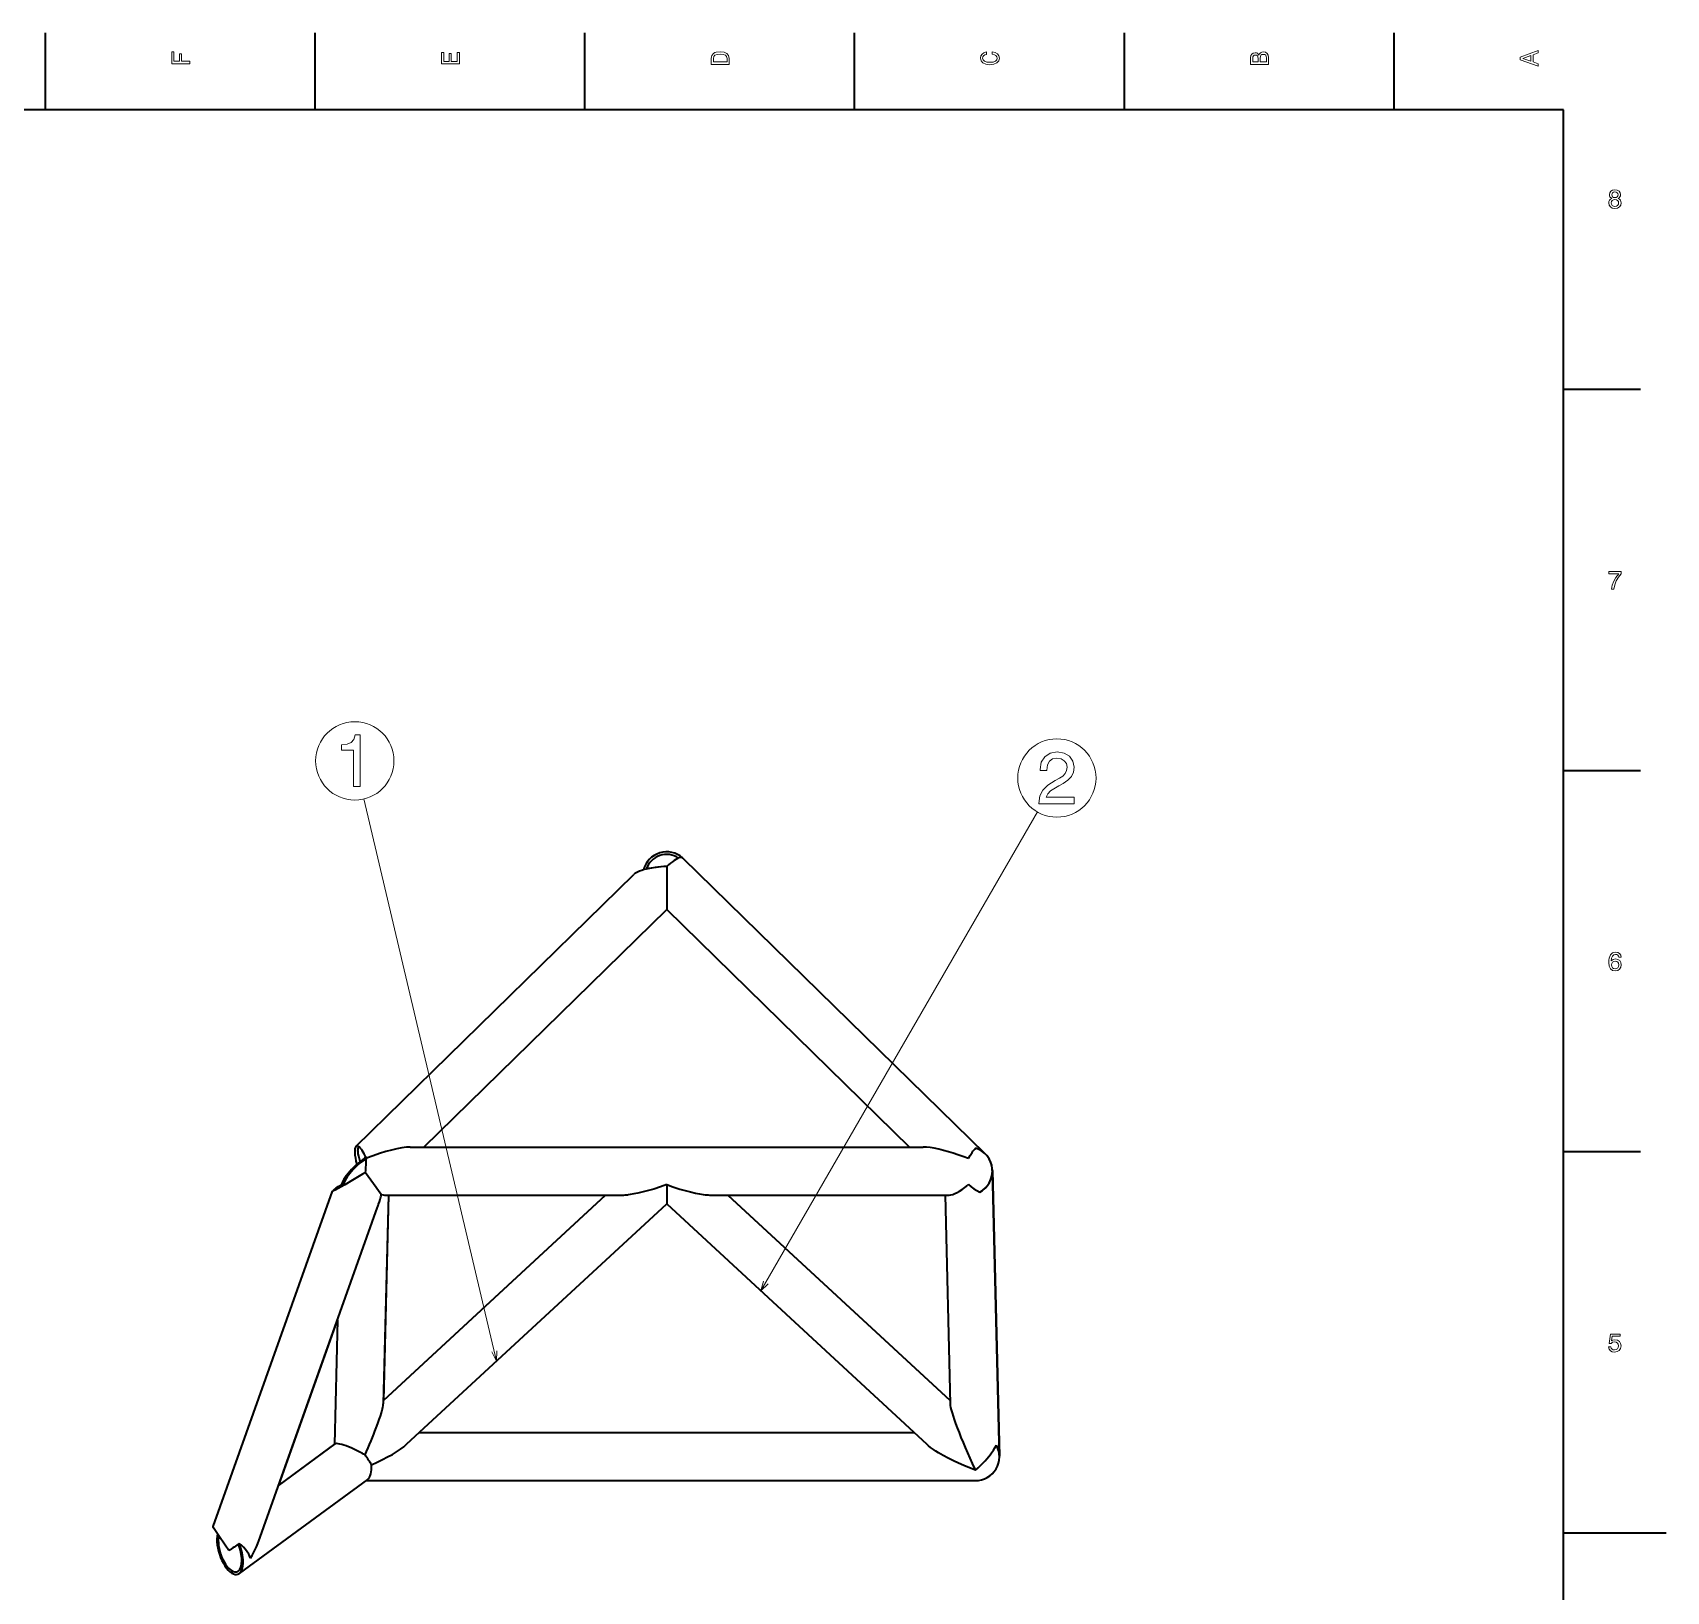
# Model space of a CAD drawing. Extents: x 0 to 841, y 0 to 594.
# Drawn here: x 523 to 841, y 285.6 to 589 of the extents above; entities that cross this region are included whole.
import ezdxf

# ---------------------------------------------------------------- set-up
doc = ezdxf.new("R2010")
doc.units = 0

msp = doc.modelspace()

# ---------------------------------------------------------------- linework, layer by layer
at = {"color": 7, "lineweight": 35, "ltscale": 0.375}
for p, q in [((525.5, 574), (525.5, 589)), ((578, 574), (578, 589)), ((630.5, 574), (630.5, 589)), ((683, 574), (683, 589)), ((735.5, 574), (735.5, 589)), ((788, 574), (788, 589)), ((821, 519.599976), (836, 519.599976)), ((821, 445.399994), (836, 445.399994)), ((821, 371.200012), (836, 371.200012))]:
    msp.add_line(p, q, dxfattribs=at)
at = {"color": 7, "lineweight": 35}
for p, q in [((821, 574), (20, 574)), ((821, 20), (821, 574)), ((649.555359, 428.331116), (708.412537, 370.747345)), ((649.555359, 428.331116), (708.412537, 370.747345)), ((585.922913, 372.213074), (640.01825, 425.138)), ((585.922913, 372.213074), (640.01825, 425.138)), ((599.131226, 372.078308), (646.41864, 418.342651)), ((646.41864, 418.34259), (693.706116, 372.078308)), ((596.48645, 372.078308), (696.351868, 372.078308)), ((599.131226, 372.078308), (693.706116, 372.078308)), ((709.81427, 367.525635), (711.172546, 311.937622)), ((709.81427, 367.525635), (711.172546, 311.937622)), ((711.172546, 311.937622), (709.81427, 367.525635)), ((558.123596, 298.200134), (581.345093, 363.501984)), ((592.242371, 362.7453), (591.249634, 322.119476)), ((634.502014, 362.744812), (591.264832, 322.746185)), ((592.242371, 362.745117), (591.264954, 322.746277)), ((591.264954, 322.746277), (634.502136, 362.744965)), ((591.457581, 362.744965), (637.842346, 362.744965)), ((654.994995, 362.744965), (701.380005, 362.744965)), ((658.335144, 362.744965), (701.572388, 322.746277)), ((701.572205, 322.746368), (658.335327, 362.744812)), ((700.59491, 362.744965), (701.587708, 322.119385)), ((566.987488, 295.269867), (590.141968, 360.38327)), ((595.794617, 314.222046), (646.41864, 361.054352)), ((646.41864, 361.054321), (697.042297, 314.222412)), ((570.906799, 306.291443), (582.310364, 338.359772)), ((582.310364, 338.359741), (581.720703, 314.229218)), ((598.246521, 316.490295), (694.590759, 316.490295)), ((598.246521, 316.490295), (694.590637, 316.490295)), ((588.148376, 307.369476), (563.21637, 289.068573)), ((587.858887, 307.156952), (706.507385, 307.156952)), ((821, 297), (841, 297))]:
    msp.add_line(p, q, dxfattribs=at)
at = {"color": 7, "lineweight": 13}
for p, q in [((613.318542, 330.433411), (587.457031, 439.837646)), ((664.772705, 344.075012), (718.563782, 437.319397))]:
    msp.add_line(p, q, dxfattribs=at)
at = {"color": 7, "lineweight": 35, "ltscale": 0.208835}
msp.add_line((646.41864, 426.696045), (646.41864, 418.342651), dxfattribs=at)
at = {"color": 7, "lineweight": 35, "ltscale": 0.000242}
msp.add_line((649.555359, 428.331116), (649.562195, 428.32428), dxfattribs=at)
at = {"color": 7, "lineweight": 35, "ltscale": 0.000132}
msp.add_line((640.01825, 425.138), (640.014465, 425.134338), dxfattribs=at)
at = {"color": 7, "lineweight": 35, "ltscale": 0.000233}
msp.add_line((586.170227, 372.296814), (586.16095, 372.297821), dxfattribs=at)
at = {"color": 7, "lineweight": 35, "ltscale": 0.001531}
msp.add_line((587.732422, 370.017639), (587.782654, 370.052704), dxfattribs=at)
at = {"color": 7, "lineweight": 35, "ltscale": 0.007888}
msp.add_line((587.732483, 370.017609), (587.758179, 370.332062), dxfattribs=at)
at = {"color": 7, "lineweight": 35, "ltscale": 0.002595}
msp.add_line((587.782654, 370.052704), (587.868042, 370.111725), dxfattribs=at)
at = {"color": 7, "lineweight": 35, "ltscale": 0.001192}
msp.add_line((708.412537, 370.747345), (708.378296, 370.780548), dxfattribs=at)
at = {"color": 7, "lineweight": 35, "ltscale": 0.001088}
msp.add_line((709.81427, 367.525635), (709.815125, 367.482117), dxfattribs=at)
at = {"color": 7, "lineweight": 35, "ltscale": 8.4e-05}
msp.add_line((581.362732, 363.478607), (581.359375, 363.478912), dxfattribs=at)
at = {"color": 7, "lineweight": 35, "ltscale": 0.092853}
msp.add_line((646.41864, 364.768433), (646.41864, 361.054321), dxfattribs=at)
at = {"color": 7, "lineweight": 35, "ltscale": 0.004356}
msp.add_line((705.148987, 364.768433), (705.015076, 364.656952), dxfattribs=at)
at = {"color": 7, "lineweight": 35, "ltscale": 0.335365}
msp.add_line((581.720764, 314.229218), (570.906738, 306.291412), dxfattribs=at)
at = {"color": 7, "lineweight": 35, "ltscale": 0.337692}
msp.add_line((581.796082, 314.284546), (570.907043, 306.291656), dxfattribs=at)
at = {"color": 7, "lineweight": 35, "ltscale": 0.008405}
msp.add_line((706.507385, 309.18045), (706.36322, 309.484161), dxfattribs=at)
at = {"color": 7, "lineweight": 35, "ltscale": 0.0045}
msp.add_line((706.507385, 309.18045), (706.367859, 309.294189), dxfattribs=at)
at = {"color": 7, "lineweight": 35, "ltscale": 1.1e-05}
msp.add_line((558.123596, 298.200134), (558.123718, 298.200562), dxfattribs=at)
at = {"color": 7, "lineweight": 13}
for points in [[(553.583191, 582.966125), (553.583191, 583.435181), (551.974426, 583.435181), (551.974426, 584.907776), (551.555786, 584.907776), (551.555786, 583.435181), (550.506836, 583.435181), (550.506836, 585.245667), (550.083191, 585.245667), (550.083191, 582.966125)], [(606.083191, 582.940918), (606.083191, 585.159973), (605.659546, 585.159973), (605.659546, 583.404907), (604.474426, 583.404907), (604.474426, 584.968323), (604.055786, 584.968323), (604.055786, 583.404907), (603.006836, 583.404907), (603.006836, 585.119629), (602.583191, 585.119629), (602.583191, 582.940918)], [(655.083191, 583.994934), (655.083191, 582.829956), (658.583191, 582.829956), (658.583191, 583.994934), (658.472229, 584.544678), (658.134338, 584.953186), (657.584656, 585.205322), (656.833191, 585.296143), (656.06665, 585.215454), (655.764038, 585.114563), (655.521973, 584.973328), (655.194153, 584.564819), (655.113464, 584.297546)], [(709.782043, 584.817017), (710.205688, 584.716125), (710.50824, 584.549744), (710.694885, 584.317749), (710.755371, 584.04541), (710.664612, 583.71759), (710.392273, 583.460388), (709.948486, 583.28894), (709.333191, 583.233459), (708.722961, 583.28894), (708.274109, 583.455322), (708.00177, 583.712524), (707.905945, 584.04541), (707.95636, 584.287476), (708.097595, 584.494263), (708.324524, 584.65564), (708.637207, 584.766602), (708.637207, 585.245667), (708.158142, 585.09436), (707.794983, 584.832153), (707.568054, 584.47406), (707.487366, 584.04541), (707.613464, 583.510803), (707.966492, 583.102295), (708.546448, 582.840088), (709.333191, 582.749268), (710.119934, 582.840088), (710.69989, 583.102295), (711.057983, 583.510803), (711.179016, 584.04541), (711.083191, 584.514404), (710.815918, 584.892639), (710.377136, 585.159973), (709.782043, 585.301147)], [(761.691956, 584.630432), (761.399475, 584.983459), (761.202759, 585.074219), (760.960693, 585.104492), (760.582458, 585.03894), (760.31012, 584.842224), (760.143738, 584.524475), (760.083191, 584.080688), (760.083191, 582.835022), (763.583191, 582.835022), (763.583191, 584.151306), (763.512573, 584.6203), (763.305786, 584.968323), (762.978027, 585.185181), (762.53418, 585.260803), (762.236633, 585.215454), (761.989502, 585.09436), (761.807983, 584.897705)], [(816.083191, 582.466858), (816.083191, 582.930847), (815.054382, 583.299011), (815.054382, 584.695984), (816.083191, 585.064148), (816.083191, 585.538208), (812.578125, 584.257202), (812.578125, 583.742798)], [(655.50177, 583.959656), (655.577454, 584.342957), (655.809387, 584.605164), (656.222961, 584.761536), (656.833191, 584.811951), (657.423279, 584.75647), (657.836792, 584.600159), (658.083923, 584.332886), (658.164612, 583.959656), (658.164612, 583.299011), (655.50177, 583.299011)], [(761.535645, 583.984863), (761.535645, 583.299011), (760.50177, 583.299011), (760.50177, 584.025208), (760.532043, 584.297546), (760.622803, 584.489197), (760.779175, 584.605164), (761.011169, 584.645569), (761.243103, 584.600159), (761.404541, 584.479126), (761.505371, 584.272339)], [(763.164612, 584.095825), (763.164612, 583.299011), (761.95929, 583.299011), (761.95929, 584.050415), (761.994568, 584.368164), (762.100464, 584.595093), (762.282043, 584.731262), (762.544312, 584.776672), (762.821655, 584.731262), (763.013306, 584.605164), (763.129272, 584.393372)], [(814.625671, 583.460388), (813.082458, 584), (814.625671, 584.539612)], [(830.374634, 556.752991), (830.117432, 556.611755), (829.940918, 556.4151), (829.829956, 556.167969), (829.794678, 555.870422), (829.875366, 555.42157), (830.107361, 555.073608), (830.485596, 554.851685), (831, 554.76593), (831.509399, 554.851685), (831.887634, 555.073608), (832.119629, 555.42157), (832.205322, 555.870422), (832.164978, 556.167969), (832.059082, 556.4151), (831.877502, 556.611755), (831.625366, 556.752991), (831.827087, 556.874023), (831.968323, 557.040466), (832.054016, 557.242188), (832.08429, 557.489319), (832.003601, 557.847351), (831.791809, 558.134827), (831.448853, 558.321411), (831, 558.392029), (830.546143, 558.321411), (830.203186, 558.134827), (829.986328, 557.847351), (829.910645, 557.489319), (829.935913, 557.242188), (830.021606, 557.040466)], [(830.278809, 555.880493), (830.324219, 556.147827), (830.470459, 556.349548), (830.697388, 556.480652), (831, 556.526062), (831.297546, 556.480652), (831.524475, 556.349548), (831.670776, 556.147827), (831.721191, 555.880493), (831.670776, 555.593018), (831.524475, 555.37616), (831.297546, 555.234985), (831, 555.189575), (830.697388, 555.234985), (830.470459, 555.37616), (830.324219, 555.593018)], [(830.389771, 557.448975), (830.430115, 557.670837), (830.551147, 557.842346), (830.742798, 557.948242), (831, 557.988586), (831.252197, 557.948242), (831.443787, 557.842346), (831.564819, 557.670837), (831.610229, 557.448975), (831.564819, 557.221985), (831.443787, 557.045471), (831.252197, 556.929504), (831, 556.894226), (830.742798, 556.93457), (830.551147, 557.045471), (830.430115, 557.221985)], [(830.299011, 480.666779), (830.80835, 480.666779), (830.974792, 481.498901), (831.267273, 482.275574), (831.680847, 482.996735), (832.220459, 483.672546), (832.220459, 484.091125), (829.819885, 484.091125), (829.819885, 483.632202), (831.736328, 483.632202), (831.18158, 482.951355), (830.763, 482.240265), (830.470459, 481.483795)], [(585.444946, 442.252289), (586.756165, 442.252289), (586.756165, 452.324341), (585.776367, 452.324341), (585.516968, 451.445374), (584.99823, 450.854584), (584.20575, 450.508759), (583.110657, 450.393494), (583.110657, 449.370453), (585.444946, 449.370453)], [(718.855164, 438.918976), (725.728333, 438.918976), (725.728333, 440.158173), (720.296082, 440.158173), (720.598633, 440.835388), (721.117371, 441.397369), (722.716797, 442.42041), (723.566956, 442.852692), (724.517944, 443.47229), (725.19519, 444.192749), (725.584229, 445.042908), (725.728333, 446.008301), (725.483398, 447.218689), (724.806152, 448.169708), (723.768677, 448.774872), (722.42865, 448.991028), (721.045349, 448.746063), (719.993469, 448.068817), (719.316223, 446.988129), (719.085693, 445.561615), (719.085693, 445.359894), (720.396912, 445.359894), (720.396912, 445.475159), (720.526611, 446.454987), (720.915649, 447.175446), (721.535278, 447.636566), (722.356567, 447.795044), (723.192322, 447.65097), (723.81189, 447.290741), (724.215393, 446.72876), (724.359436, 446.022736), (724.258606, 445.359894), (723.984802, 444.797943), (723.523743, 444.308014), (722.889709, 443.875763), (722.039551, 443.414642), (720.627502, 442.521271), (719.63324, 441.570282), (719.04248, 440.417542), (718.855164, 438.962189)], [(832.210388, 409.023682), (832.114563, 409.43219), (831.892639, 409.734772), (831.549744, 409.926422), (831.105896, 409.991974), (830.80835, 409.956665), (830.551147, 409.86087), (830.324219, 409.704529), (830.132568, 409.482605), (829.981262, 409.205231), (829.8703, 408.86734), (829.799744, 408.468933), (829.779541, 408.020081), (829.860229, 407.303955), (830.107361, 406.784485), (830.505798, 406.471802), (831.050415, 406.365906), (831.539612, 406.456665), (831.912842, 406.693726), (832.154907, 407.066925), (832.240662, 407.540985), (832.154907, 408.020081), (831.922913, 408.388245), (831.564819, 408.620239), (831.121033, 408.700928), (830.641907, 408.600037), (830.283875, 408.312592), (830.359497, 408.86734), (830.520874, 409.265747), (830.768005, 409.502777), (831.110962, 409.583496), (831.363098, 409.543121), (831.554749, 409.437225), (831.680847, 409.260712), (831.746399, 409.023682)], [(831.751465, 407.535919), (831.695984, 407.218201), (831.554749, 406.976135), (831.32782, 406.814758), (831.04541, 406.764313), (830.747864, 406.814758), (830.520874, 406.9711), (830.374634, 407.213165), (830.329285, 407.530884), (830.3797, 407.843567), (830.520874, 408.080597), (830.752869, 408.231903), (831.065552, 408.287384), (831.337891, 408.231903), (831.554749, 408.085632), (831.695984, 407.848602)], [(829.749268, 333.179596), (829.860229, 332.766052), (830.107361, 332.443298), (830.470459, 332.241577), (830.934448, 332.165924), (831.443787, 332.256683), (831.842224, 332.503815), (832.09436, 332.897186), (832.190186, 333.40152), (832.104492, 333.870544), (831.862427, 334.238678), (831.484131, 334.475708), (830.994934, 334.561462), (830.616699, 334.500946), (830.324219, 334.334503), (830.465454, 335.277588), (831.998535, 335.277588), (831.998535, 335.691132), (830.127502, 335.691132), (829.850159, 333.835236), (830.253601, 333.835236), (830.546143, 334.072266), (830.919312, 334.15799), (831.242065, 334.102509), (831.489197, 333.941132), (831.645569, 333.694031), (831.700989, 333.376282), (831.645569, 333.058563), (831.484131, 332.811462), (831.237061, 332.655121), (830.919312, 332.59964), (830.652039, 332.634949), (830.445251, 332.750946), (830.293945, 332.932495), (830.218323, 333.179596)]]:
    msp.add_lwpolyline(points, close=True, dxfattribs=at)
at = {"color": 7, "lineweight": 35}
for points in [[(646.41864, 426.696045), (645.848083, 426.667664), (645.277527, 426.625732), (644.721252, 426.57135), (644.16803, 426.503326), (643.43689, 426.389954), (642.721008, 426.249023), (642.028748, 426.077637), (641.551819, 425.933228), (641.101257, 425.769653)], [(586.780701, 369.297729), (586.596619, 369.806915), (586.459717, 370.305756), (586.369324, 370.780151), (586.328552, 371.186981), (586.325134, 371.394928), (586.336365, 371.584869), (586.355652, 371.719086), (586.384338, 371.839294), (586.447449, 371.994995), (586.533203, 372.110657)], [(587.955505, 369.929474), (587.86731, 370.113007), (587.530823, 370.758362), (587.341614, 371.082825), (587.151062, 371.380524), (586.995239, 371.600891), (586.840698, 371.797119), (586.59967, 372.052521), (586.483459, 372.149689), (586.371521, 372.223999)], [(705.148987, 369.826538), (704.032776, 370.245789), (703.07428, 370.582672), (702.164673, 370.881683), (701.257507, 371.158325), (700.31311, 371.420959), (699.37323, 371.652771), (698.450256, 371.845398), (697.704163, 371.968719), (696.974731, 372.051208), (696.659485, 372.071136), (696.351379, 372.078308)], [(705.148987, 369.826538), (705.489563, 370.437195), (705.855591, 371.020233), (706.036316, 371.277283), (706.213562, 371.506348), (706.385315, 371.703186), (706.549133, 371.863312)], [(587.809265, 367.151398), (587.215881, 366.785828), (585.275452, 365.611633), (583.740479, 364.711151), (583.071228, 364.330292), (582.445313, 363.984802), (581.89801, 363.698456), (581.584106, 363.550171), (581.468445, 363.503937), (581.388123, 363.480774), (581.362732, 363.478607)], [(587.809082, 367.151398), (589.873901, 364.248657), (590.479187, 363.410645), (590.912781, 362.825653)], [(583.087891, 364.800995), (582.528687, 364.419891), (582.027832, 364.066956), (581.622925, 363.763885), (581.416443, 363.588684), (581.361023, 363.528778)], [(583.087891, 364.800995), (582.528687, 364.419891), (582.027832, 364.066956), (581.622925, 363.763885), (581.416443, 363.588684), (581.361023, 363.528778)], [(646.41864, 364.768433), (645.202759, 364.337219), (643.884094, 363.911377), (642.850159, 363.609955), (641.820007, 363.341064), (640.794495, 363.109253), (640.040344, 362.965942), (639.294373, 362.852081), (638.940491, 362.809845)], [(646.41864, 364.768433), (647.635071, 364.337036), (648.953918, 363.911194), (649.987732, 363.609772), (651.017883, 363.340942), (652.043335, 363.109161), (652.797485, 362.965851), (653.543396, 362.85202), (653.896851, 362.809845)], [(705.148987, 364.768433), (705.65802, 364.372467), (706.222473, 363.969421), (706.785767, 363.607483), (707.343689, 363.293274)], [(706.507385, 309.18045), (705.348022, 309.625305), (704.229675, 310.086212), (703.222046, 310.529633), (702.22345, 310.997864), (701.234924, 311.493134), (700.253479, 312.022003), (699.293884, 312.584045), (698.825134, 312.879364), (698.365784, 313.185852), (697.774841, 313.612762), (697.398804, 313.911041), (697.042297, 314.222412)], [(706.507385, 309.18045), (707.062927, 309.667206), (707.754761, 310.32959), (708.424988, 311.036621), (708.764038, 311.422241), (709.093384, 311.818115), (709.384338, 312.188171), (709.66394, 312.565277), (710.005798, 313.062958), (710.318787, 313.567688), (710.59491, 314.075134)], [(561.212952, 293.52179), (560.454651, 294.606049), (559.221008, 296.413788), (558.698425, 297.207703), (558.337158, 297.782593), (558.21344, 297.994873), (558.140137, 298.138489), (558.124817, 298.180817), (558.122803, 298.195374), (558.123596, 298.200134)], [(565.392639, 292.087067), (565.301697, 292.332367), (565.139832, 292.67691), (565.062866, 292.818176), (564.774353, 293.274933), (564.426453, 293.733124), (564.025146, 294.186127), (563.576233, 294.627655), (563.224976, 294.936554)], [(565.392639, 292.087067), (565.702637, 292.585358), (565.934875, 292.984955), (566.272034, 293.615265), (566.57843, 294.255615), (566.851379, 294.904999)]]:
    msp.add_lwpolyline(points, dxfattribs=at)
at = {"color": 7, "lineweight": 13}
for points in [[(665.289673, 346.007019), (664.772705, 344.075012), (666.186401, 345.489716)], [(612.370361, 332.194366), (613.318542, 330.433411), (613.377869, 332.432556)]]:
    msp.add_lwpolyline(points, dxfattribs=at)
for centre in [(585.704285, 447.252289), (722.370972, 443.918976)]:
    msp.add_circle(centre, 7.618995, dxfattribs=at)
at = {"color": 7, "lineweight": 35}
for centre, radius, start, end in [((646.41864, 424.871307), 4.666667, 48.54238, 165.477315), ((646.41864, 424.871307), 4.166667, 56.251314, 161.54452), ((649.310608, 428.08078), 0.35011, 45.643514, 54.727188), ((586.128906, 372.011383), 0.288185, 83.619779, 135.605865), ((598.054749, 355.418823), 17.88095, 129.087488, 132.067705), ((596.938965, 356.895142), 16.02998, 124.463095, 125.86424), ((595.864563, 358.139709), 14.168231, 123.940285, 125.870524), ((446.862671, 375.992584), 141.223233, 356.410639, 357.539309), ((705.148987, 367.411621), 4.666667, 45.626569, 72.540454), ((705.148987, 367.411621), 4.666667, 298.055293, 72.539184), ((705.148987, 367.411621), 4.666667, 298.055321, 72.53917), ((705.148987, 367.411621), 4.666666, 1.335238, 45.680005), ((705.148987, 367.411621), 4.666667, 298.053832, 1.399786), ((581.44519, 363.460175), 0.108528, 140.822395, 157.316073), ((554.221985, 373.043488), 38.086893, 341.539032, 344.438555), ((558.162476, 371.750854), 33.939799, 340.431499, 341.502448), ((573.767944, 287.749878), 28.09604, 60.284103, 62.928964), ((706.507385, 311.823639), 4.666667, 269.999997, 28.841048), ((706.507385, 311.823639), 4.666667, 269.999997, 28.841048), ((706.507385, 311.823639), 4.666667, 1.399786, 28.846594), ((910.804749, -201.528168), 606.043666, 124.996232, 125.228773), ((554.938904, 299.557068), 12.78858, 338.668337, 340.413205)]:
    msp.add_arc(centre, radius, start, end, dxfattribs=at)
for centre, major_axis, ratio, start_param, end_param in [((646.414246, 424.875122), (6.657612, 0.27478), 0.273033, 1.5588648975, 2.1943010421), ((646.418518, 424.870972), (3.126476, 3.46991), 0.273308, 0.3528635512, 1.2762962298), ((646.409607, 424.86026), (3.135254, 3.480652), 0.272908, 6.2719740331, 6.6354689968), ((646.406433, 424.872192), (6.653473, 0.274811), 0.273501, 2.4823157353, 2.8467704316), ((646.406372, 424.872192), (6.653389, 0.274811), 0.273502, 2.4823111642, 2.8467683551), ((587.688232, 367.411804), (-1.651806, 4.872711), 0.23058, 0.1101866802, 1.2275929704), ((587.688293, 367.411713), (-1.651855, 4.872772), 0.230579, 6.0293412379, 6.1728543121), ((587.688232, 367.41156), (10.246422, 4.178741), 0.202767, 0.4613987798, 1.4622939952), ((587.688293, 367.411621), (4.560551, 3.942108), 0.33655, 1.3173346348, 2.7813396944), ((587.688293, 367.411621), (4.071949, 3.519745), 0.336552, 1.3173405654, 2.8029575643), ((587.688354, 367.411652), (4.560619, 3.942139), 0.336552, 1.8691113659, 2.607305425), ((587.69635, 367.416595), (6.351269, 3.930603), 0.038166, 3.0939430252, 3.1892007702), ((587.699402, 367.418579), (4.571709, 3.949066), 0.336289, 2.6078445645, 2.7817981624), ((587.687195, 367.413086), (-4.359589, 4.467682), 0.310385, 2.6612904175, 2.8475001177), ((646.418335, 367.411469), (10.367867, 4.06015), 0.221869, 3.6570599866, 3.8240093099), ((646.419006, 367.411469), (10.367867, -4.06015), 0.221869, 5.6007686503, 5.7677179739), ((705.148804, 367.411285), (4.358231, 4.465881), 0.310426, 3.4357448873, 4.3751653518), ((586.33136, 311.826233), (4.813255, 10.653625), 0.095116, 5.3065017249, 6.0618576452), ((706.506165, 311.825928), (-4.813408, 10.653931), 0.095115, 0.2214011007, 0.9766687733), ((586.329041, 311.82309), (4.816002, 10.659119), 0.095138, 4.7861016438, 5.3065410986), ((706.50769, 311.823242), (-4.815086, 10.657196), 0.095117, 0.9765614196, 1.7489252537), ((586.329163, 311.824066), (4.590202, -2.395599), 0.181887, 2.5403916647, 3.052493577), ((586.329773, 311.823822), (4.590721, -2.395844), 0.181867, 1.6167138744, 2.5404381884), ((586.329102, 311.823639), (-2.975334, 3.605774), 0.27234, 4.0454749485, 4.5800745965), ((586.329834, 311.823608), (10.368351, 4.060333), 0.221869, 4.8793388204, 5.7676297212), ((586.330139, 311.823456), (-1.51125, 4.613037), 0.465993, 3.2930968991, 4.2124209529), ((561.41864, 293.537964), (-1.512653, 4.617096), 0.448546, 0.6494489437, 2.7754513882), ((561.41864, 293.537964), (-1.350582, 4.122406), 0.448546, 0.6612019161, 2.7754506408), ((561.41864, 293.537964), (-1.350571, 4.122375), 0.448544, 3.2874990739, 4.8737142401), ((561.41864, 293.537964), (-1.51265, 4.617065), 0.448545, 3.2874989761, 4.8708297235), ((561.419128, 293.536011), (-1.35014, 4.120453), 0.448647, 2.7753486276, 3.2875138376), ((561.419006, 293.536896), (-1.51236, 4.616028), 0.448597, 2.7754061981, 3.2875102705), ((561.419006, 293.536896), (-1.512356, 4.615997), 0.448597, 2.775405987, 3.2875103267)]:
    msp.add_ellipse(centre, major_axis=major_axis, ratio=ratio, start_param=start_param, end_param=end_param, dxfattribs=at)

doc.saveas('drawing.dxf')
